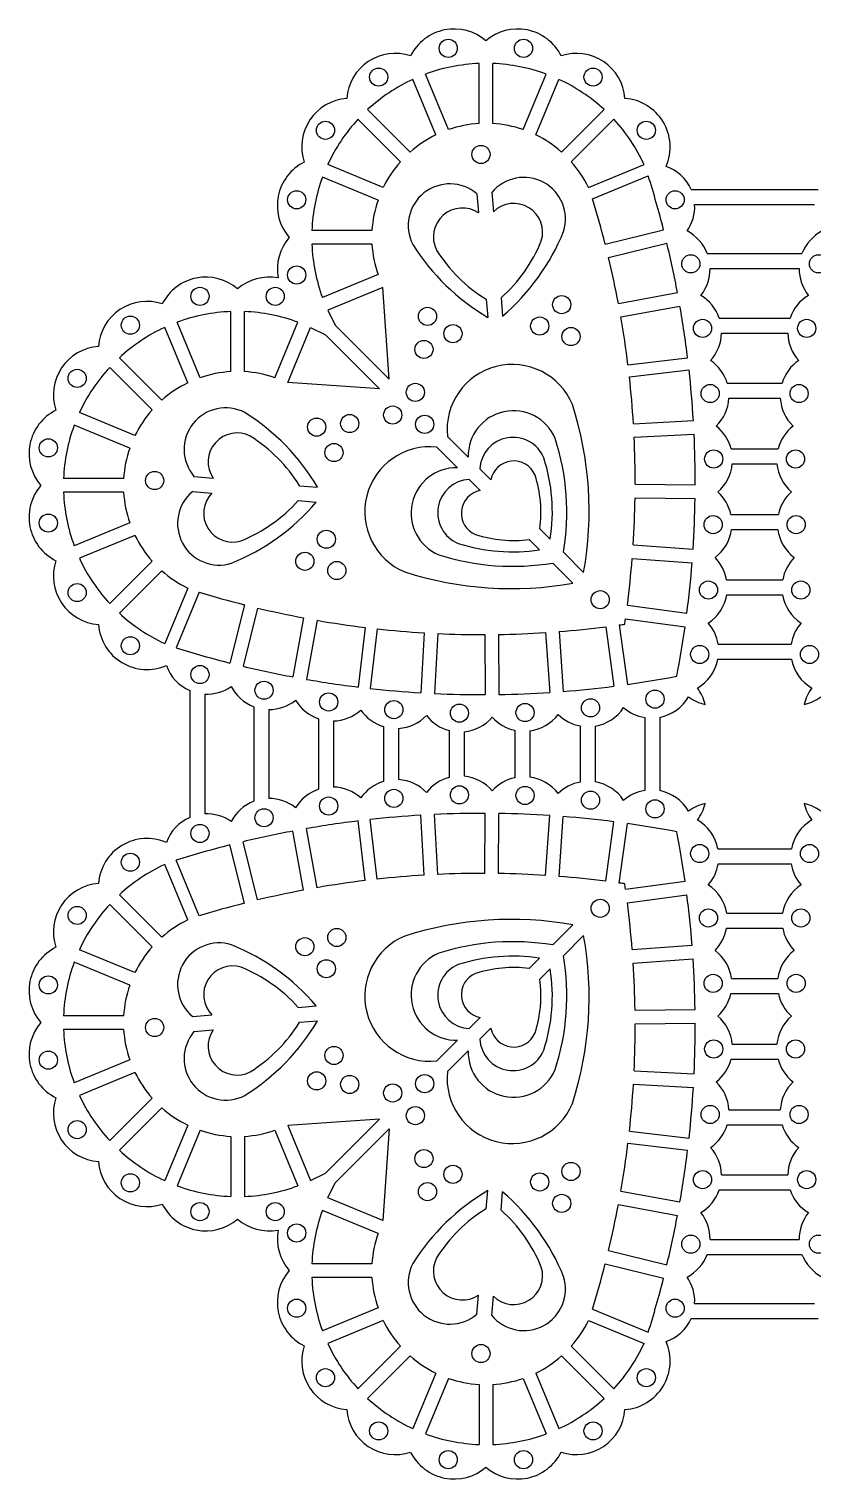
# Model space of a CAD drawing. Extents: x 464 to 1088, y 6 to 205.
# Drawn here: x 463.8 to 563.1, y 13.6 to 197.3 of the extents above; entities that cross this region are included whole.
import ezdxf

# ---------------------------------------------------------------- set-up
doc = ezdxf.new("R2010")
doc.units = 0
doc.layers.get('0').update_dxf_attribs({"linetype": 'CONTINUOUS'})

msp = doc.modelspace()

# ---------------------------------------------------------------- linework, layer by layer
for p, q in [((520.785908, 185.309663), (520.785908, 192.918605)), ((522.515908, 185.309663), (522.515908, 192.918605)), ((516.930699, 184.542815), (514.018883, 191.57256)), ((526.371116, 184.542815), (529.282932, 191.57256)), ((515.332388, 183.880772), (512.420572, 190.910518)), ((527.969428, 183.880772), (530.881244, 190.910518)), ((510.840805, 180.473677), (505.460471, 185.854011)), ((512.0641, 181.696972), (506.683766, 187.077306)), ((531.237716, 181.696972), (536.61805, 187.077306)), ((532.461011, 180.473677), (537.841345, 185.854011)), ((508.657005, 177.205389), (501.627259, 180.117205)), ((534.644811, 177.205389), (541.674556, 180.117205)), ((507.994962, 175.607078), (500.965217, 178.518894)), ((535.154511, 175.760454), (542.205627, 178.681122)), ((520.506583, 176.405933), (520.71943, 173.978052)), ((522.399323, 176.571865), (522.61217, 174.143985)), ((547.63097, 176.952312), (563.710813, 176.952312)), ((548.078895, 175.052312), (563.262887, 175.052312)), ((507.228114, 171.751869), (499.619172, 171.751869)), ((536.764504, 170.028648), (544.14246, 171.853063)), ((507.228114, 170.021869), (499.619172, 170.021869)), ((537.179789, 168.349232), (544.557744, 170.173647)), ((549.676357, 168.83572), (561.665426, 168.83572)), ((507.994962, 166.166661), (500.965217, 163.254845)), ((550.034569, 166.93572), (561.307214, 166.93572)), ((508.585738, 164.538829), (501.632927, 161.658881)), ((509.418906, 152.913074), (508.585738, 164.538829)), ((538.426734, 162.527511), (545.904687, 163.885061)), ((501.632927, 161.658881), (502.566094, 159.765887)), ((521.676779, 163.057882), (521.878571, 160.756106)), ((523.56952, 163.223814), (523.771312, 160.922038)), ((538.735748, 160.825333), (546.213701, 162.182882)), ((485.501608, 153.113723), (482.589792, 160.143469)), ((489.356817, 153.880572), (489.356817, 161.489514)), ((491.086817, 153.880572), (491.086817, 161.489514)), ((494.942025, 153.113723), (497.853841, 160.143469)), ((551.194539, 160.659611), (560.147244, 160.659611)), ((483.903297, 152.451681), (480.991481, 159.481426)), ((496.569857, 152.522948), (499.449805, 159.475759)), ((499.449805, 159.475759), (501.342799, 158.542592)), ((501.342799, 158.542592), (508.195612, 151.68978)), ((502.566094, 159.765887), (509.418906, 152.913074)), ((551.482831, 158.759611), (559.858951, 158.759611)), ((479.411714, 149.044586), (474.03138, 154.42492)), ((480.635009, 150.267881), (475.254674, 155.648215)), ((539.639224, 154.738311), (547.187589, 155.623629)), ((508.195612, 151.68978), (496.569857, 152.522948)), ((539.816207, 153.218582), (547.364645, 154.103907)), ((552.201106, 152.406435), (559.140677, 152.406435)), ((552.42, 150.506435), (558.921783, 150.506435)), ((476.565871, 144.177987), (469.536126, 147.089802)), ((477.227914, 145.776298), (470.198168, 148.688114)), ((540.323665, 147.286483), (547.912798, 147.696092)), ((516.785272, 145.681058), (519.412997, 143.053333)), ((540.416902, 145.558998), (548.006035, 145.968606)), ((515.427628, 144.323414), (518.055353, 141.695689)), ((552.692188, 144.108765), (558.649595, 144.108765)), ((520.88321, 141.58312), (522.290425, 140.175905)), ((552.842198, 142.208765), (558.499585, 142.208765)), ((475.799023, 140.322778), (468.190081, 140.322778)), ((484.702753, 140.602103), (487.130634, 140.389256)), ((519.525565, 140.225476), (520.932781, 138.818261)), ((475.799023, 138.592778), (468.190081, 138.592778)), ((484.53682, 138.709363), (486.964701, 138.496515)), ((498.050804, 139.431906), (500.35258, 139.230114)), ((540.535463, 137.87681), (548.13534, 137.809085)), ((540.550879, 139.606741), (548.150756, 139.539016)), ((497.884872, 137.539166), (500.186647, 137.337374)), ((476.565871, 134.737569), (469.536126, 131.825754)), ((552.666001, 135.799348), (558.675782, 135.799348)), ((477.227914, 133.139258), (470.198168, 130.227442)), ((527.132611, 132.61843), (528.444281, 131.30676)), ((528.490256, 133.976075), (529.801926, 132.664405)), ((552.747631, 133.899348), (558.594151, 133.899348)), ((531.474386, 130.991946), (534.023896, 128.442436)), ((540.29543, 131.927887), (547.876058, 131.383095)), ((479.411714, 129.87097), (474.03138, 124.490636)), ((480.635009, 128.647675), (475.254674, 123.267341)), ((530.11674, 129.6343), (532.66625, 127.08479)), ((540.171421, 130.202337), (547.752049, 129.657545)), ((552.122852, 127.510977), (559.218931, 127.510977)), ((483.903297, 126.463875), (480.991481, 119.434129)), ((485.348232, 125.954175), (482.427564, 118.903059)), ((552.136602, 125.610977), (559.205181, 125.610977)), ((491.080038, 124.344182), (489.255623, 116.966226)), ((492.759454, 123.928897), (490.935039, 116.550941)), ((539.558326, 124.280225), (547.089788, 123.260516)), ((498.581174, 122.681952), (497.223625, 115.203999)), ((500.283353, 122.372938), (498.925803, 114.894985)), ((506.370374, 121.469462), (505.485057, 113.921097)), ((507.890104, 121.292479), (507.004778, 113.744041)), ((536.828461, 121.55036), (537.84817, 114.018898)), ((538.542819, 121.782472), (539.562528, 114.25101)), ((539.326214, 122.565866), (546.857675, 121.546158)), ((513.822202, 120.785021), (513.412594, 113.195888)), ((515.549688, 120.691784), (515.14008, 113.10265)), ((521.501944, 120.557807), (521.56967, 112.957929)), ((523.231876, 120.573223), (523.299601, 112.973346)), ((529.180799, 120.813256), (529.725591, 113.232628)), ((530.906349, 120.937265), (531.451141, 113.356636)), ((551.053781, 119.348905), (560.288002, 119.348905)), ((551.026063, 117.448905), (560.31572, 117.448905)), ((484.156373, 113.477716), (484.156373, 97.397873)), ((486.056373, 113.02979), (486.056373, 97.845798)), ((492.272966, 111.432329), (492.272966, 99.44326)), ((494.172966, 111.074117), (494.172966, 99.801472)), ((500.449075, 109.914147), (500.449075, 100.961442)), ((502.349075, 109.625855), (502.349075, 101.249734)), ((508.702251, 108.90758), (508.702251, 101.968009)), ((510.602251, 108.688686), (510.602251, 102.186903)), ((516.999921, 108.416498), (516.999921, 102.459091)), ((525.309338, 108.442685), (525.309338, 102.432904)), ((533.597709, 108.985834), (533.597709, 101.889755)), ((535.497709, 108.972084), (535.497709, 101.903505)), ((541.75978, 110.054905), (541.75978, 100.820684)), ((543.65978, 110.082623), (543.65978, 100.792966)), ((518.899921, 108.266488), (518.899921, 102.609101)), ((527.209338, 108.361054), (527.209338, 102.514535)), ((513.822202, 90.090568), (513.412594, 97.679701)), ((515.549688, 90.183805), (515.14008, 97.772938)), ((521.501944, 90.317782), (521.56967, 97.917659)), ((523.231876, 90.302366), (523.299601, 97.902243)), ((529.180799, 90.062333), (529.725591, 97.642961)), ((530.906349, 89.938324), (531.451141, 97.518952)), ((498.581174, 88.193637), (497.223625, 95.67159)), ((500.283353, 88.502651), (498.925803, 95.980604)), ((506.370374, 89.406127), (505.485057, 96.954492)), ((507.890104, 89.58311), (507.004778, 97.131548)), ((536.828461, 89.325229), (537.84817, 96.856691)), ((538.542819, 89.093117), (539.562528, 96.624578)), ((491.080038, 86.531407), (489.255623, 93.909363)), ((492.759454, 86.946692), (490.935039, 94.324647)), ((485.348232, 84.921414), (482.427564, 91.97253)), ((551.026063, 93.426683), (560.31572, 93.426683)), ((483.903297, 84.411714), (480.991481, 91.441459)), ((551.053781, 91.526683), (560.288002, 91.526683)), ((539.326214, 88.309722), (546.857675, 89.329431)), ((479.411714, 81.004619), (474.03138, 86.384953)), ((480.635009, 82.227914), (475.254674, 87.608248)), ((539.558326, 86.595364), (547.089788, 87.615073)), ((552.136602, 85.264612), (559.205181, 85.264612)), ((530.11674, 81.241289), (532.66625, 83.790799)), ((552.122852, 83.364612), (559.218931, 83.364612)), ((531.474386, 79.883643), (534.023896, 82.433153)), ((540.171421, 80.673252), (547.752049, 81.218044)), ((476.565871, 76.138019), (469.536126, 79.049835)), ((477.227914, 77.736331), (470.198168, 80.648147)), ((527.132611, 78.257159), (528.444281, 79.568829)), ((540.29543, 78.947702), (547.876058, 79.492494)), ((528.490256, 76.899514), (529.801926, 78.211184)), ((552.747631, 76.976241), (558.594151, 76.976241)), ((497.884872, 73.336423), (500.186647, 73.538215)), ((552.666001, 75.076241), (558.675782, 75.076241)), ((475.799023, 72.282811), (468.190081, 72.282811)), ((484.53682, 72.166226), (486.964701, 72.379073)), ((498.050804, 71.443682), (500.35258, 71.645474)), ((519.525565, 70.650113), (520.932781, 72.057328)), ((540.535463, 72.998779), (548.13534, 73.066504)), ((475.799023, 70.552811), (468.190081, 70.552811)), ((484.702753, 70.273486), (487.130634, 70.486333)), ((520.88321, 69.292468), (522.290425, 70.699684)), ((540.550879, 71.268847), (548.150756, 71.336573)), ((515.427628, 66.552175), (518.055353, 69.1799)), ((552.842198, 68.666824), (558.499585, 68.666824)), ((476.565871, 66.697602), (469.536126, 63.785786)), ((516.785272, 65.194531), (519.412997, 67.822256)), ((552.692188, 66.766824), (558.649595, 66.766824)), ((477.227914, 65.099291), (470.198168, 62.187475)), ((540.416902, 65.316591), (548.006035, 64.906983)), ((540.323665, 63.589106), (547.912798, 63.179497)), ((479.411714, 61.831003), (474.03138, 56.450669)), ((480.635009, 60.607708), (475.254674, 55.227374)), ((508.195612, 59.185809), (496.569857, 58.352641)), ((501.342799, 52.332997), (508.195612, 59.185809)), ((552.42, 60.369154), (558.921783, 60.369154)), ((483.903297, 58.423908), (480.991481, 51.394162)), ((485.501608, 57.761865), (482.589792, 50.73212)), ((489.356817, 56.995017), (489.356817, 49.386075)), ((491.086817, 56.995017), (491.086817, 49.386075)), ((494.942025, 57.761865), (497.853841, 50.73212)), ((496.569857, 58.352641), (499.449805, 51.39983)), ((502.566094, 51.109702), (509.418906, 57.962515)), ((509.418906, 57.962515), (508.585738, 46.33676)), ((539.816207, 57.657007), (547.364645, 56.771681)), ((552.201106, 58.469154), (559.140677, 58.469154)), ((539.639224, 56.137278), (547.187589, 55.25196)), ((499.449805, 51.39983), (501.342799, 52.332997)), ((551.482831, 52.115978), (559.858951, 52.115978)), ((501.632927, 49.216708), (502.566094, 51.109702)), ((521.676779, 47.817707), (521.878571, 50.119483)), ((523.56952, 47.651775), (523.771312, 49.953551)), ((538.735748, 50.050256), (546.213701, 48.692707)), ((551.194539, 50.215978), (560.147244, 50.215978)), ((508.585738, 46.33676), (501.632927, 49.216708)), ((538.426734, 48.348078), (545.904687, 46.990528)), ((507.994962, 44.708928), (500.965217, 47.620744)), ((537.179789, 42.526357), (544.557744, 40.701942)), ((550.034569, 43.939869), (561.307214, 43.939869)), ((507.228114, 40.85372), (499.619172, 40.85372)), ((536.764504, 40.846941), (544.14246, 39.022526)), ((549.676357, 42.039869), (561.665426, 42.039869)), ((507.228114, 39.12372), (499.619172, 39.12372)), ((520.506583, 34.469656), (520.71943, 36.897537)), ((507.994962, 35.268511), (500.965217, 32.356695)), ((522.399323, 34.303724), (522.61217, 36.731604)), ((535.154511, 35.115135), (542.205627, 32.194467)), ((548.078895, 35.823276), (563.262887, 35.823276)), ((508.657005, 33.6702), (501.627259, 30.758384)), ((534.644811, 33.6702), (541.674556, 30.758384)), ((547.63097, 33.923276), (563.710813, 33.923276)), ((510.840805, 30.401912), (505.460471, 25.021577)), ((532.461011, 30.401912), (537.841345, 25.021577)), ((512.0641, 29.178617), (506.683766, 23.798283)), ((531.237716, 29.178617), (536.61805, 23.798283)), ((515.332388, 26.994817), (512.420572, 19.965071)), ((516.930699, 26.332774), (514.018883, 19.303029)), ((526.371116, 26.332774), (529.282932, 19.303029)), ((527.969428, 26.994817), (530.881244, 19.965071)), ((520.785908, 25.565926), (520.785908, 17.956984)), ((522.515908, 25.565926), (522.515908, 17.956984))]:
    msp.add_line(p, q)
for centre in [(516.886078, 194.841284), (526.415737, 194.841284), (508.081822, 191.194442), (535.219994, 191.194442), (501.343335, 184.455955), (541.95848, 184.455955), (521.022958, 181.393705), (497.696493, 175.651699), (545.605323, 175.651699), (497.696493, 166.12204), (547.592466, 167.535106), (563.749317, 167.535106), (485.456987, 163.412193), (494.986646, 163.412193), (531.253744, 162.36908), (514.258493, 160.879141), (476.652731, 159.76535), (517.477615, 158.69062), (528.464527, 159.653821), (549.076759, 159.358997), (562.265024, 159.358997), (532.427083, 158.3258), (513.806579, 156.693378), (469.914244, 153.026864), (512.728303, 151.250325), (550.04474, 151.105821), (561.297042, 151.105821), (509.858361, 148.380383), (500.229545, 146.850192), (504.415308, 147.302107), (513.901641, 147.207044), (466.267402, 144.222607), (502.418066, 143.631071), (550.492591, 142.808151), (560.849192, 142.808151), (479.71498, 140.085728), (466.267402, 134.692949), (550.418542, 134.498734), (560.92324, 134.498734), (501.454865, 132.644159), (498.739605, 129.854942), (502.782886, 128.681603), (469.914244, 125.888692), (549.822887, 126.210363), (561.518895, 126.210363), (536.125078, 124.983608), (476.652731, 119.150205), (548.720088, 118.048291), (562.621695, 118.048291), (485.456987, 115.503363), (493.57358, 113.51622), (501.749689, 112.031927), (510.002865, 111.063945), (534.898323, 111.285798), (543.060394, 112.388598), (518.300535, 110.616095), (526.609952, 110.690144), (518.300535, 100.259494), (526.609952, 100.185445), (501.749689, 98.843662), (510.002865, 99.811643), (534.898323, 99.58979), (543.060394, 98.486991), (493.57358, 97.359369), (485.456987, 95.372226), (548.720088, 92.827297), (562.621695, 92.827297), (476.652731, 91.725383), (536.125078, 85.891981), (469.914244, 84.986897), (549.822887, 84.665226), (561.518895, 84.665226), (502.782886, 82.193986), (498.739605, 81.020647), (501.454865, 78.23143), (466.267402, 76.18264), (550.418542, 76.376855), (560.92324, 76.376855), (479.71498, 70.789861), (502.418066, 67.244518), (550.492591, 68.067438), (560.849192, 68.067438), (466.267402, 66.652982), (500.229545, 64.025397), (504.415308, 63.573482), (513.901641, 63.668545), (509.858361, 62.495206), (512.728303, 59.625264), (550.04474, 59.769768), (561.297042, 59.769768), (469.914244, 57.848725), (513.806579, 54.182211), (517.477615, 52.184969), (532.427083, 52.549789), (476.652731, 51.110238), (528.464527, 51.221768), (549.076759, 51.516592), (562.265024, 51.516592), (514.258493, 49.996448), (531.253744, 48.506509), (485.456987, 47.463396), (494.986646, 47.463396), (497.696493, 44.753549), (547.592466, 43.340483), (563.749317, 43.340483), (497.696493, 35.22389), (545.605323, 35.22389), (521.022958, 29.481883), (501.343335, 26.419634), (541.95848, 26.419634), (508.081822, 19.681147), (535.219994, 19.681147), (516.886078, 16.034305), (526.415737, 16.034305)]:
    msp.add_circle(centre, 1.15)
for centre, radius, start, end in [((517.622445, 191.139318), 6.149492, 49.073624, 153.426376), ((525.67937, 191.139318), 6.149492, 26.573624, 130.926376), ((510.178817, 188.056066), 6.149492, 71.573624, 175.926376), ((521.650908, 170.886869), 22.04871, 92.248366, 110.251634), ((521.650908, 170.886869), 22.04871, 69.748366, 87.751634), ((533.122999, 188.056066), 6.149492, 4.073624, 108.426376), ((521.650908, 170.886869), 22.04871, 114.748366, 132.751634), ((521.650908, 170.886869), 22.04871, 47.248366, 65.251634), ((504.481711, 182.35896), 6.149492, 94.073624, 198.426376), ((538.820105, 182.35896), 6.149492, 336.322448, 85.926376), ((521.650908, 170.886869), 22.04871, 137.248366, 155.251634), ((521.650908, 170.886869), 22.04871, 24.748366, 42.751634), ((521.650908, 170.886869), 14.44871, 115.932175, 131.567825), ((521.650908, 170.886869), 14.44871, 93.432175, 109.067825), ((521.650908, 170.886869), 14.44871, 70.932175, 86.567825), ((521.650908, 170.886869), 14.44871, 48.432175, 64.067825), ((501.398459, 174.915332), 6.149492, 116.573624, 220.926376), ((521.650908, 170.886869), 14.44871, 138.432175, 154.067825), ((521.650908, 170.886869), 14.44871, 25.932175, 41.567825), ((521.650908, 170.886869), 22.04871, 159.748366, 177.751634), ((526.462356, 173.214701), 5.270559, 342.74229, 140.434084), ((418.250598, 139.831572), 129.900488, 14.270961, 17.401851), ((542.679809, 174.782276), 5.405835, 23.667284, 70.863679), ((517.089669, 172.393016), 5.270559, 49.586309, 207.278103), ((521.650908, 170.886869), 14.44871, 160.932175, 176.567825), ((518.658849, 170.953087), 3.66011, 55.737633, 207.278103), ((525.167659, 171.523701), 3.66011, 342.74229, 134.282761), ((418.250598, 139.831572), 122.300488, 14.29467, 17.084123), ((542.679809, 174.782276), 5.405835, 325.214115, 2.863278), ((501.398459, 166.858407), 6.149492, 139.073624, 190.279681), ((505.468191, 182.244346), 28.100623, 310.642873, 337.853503), ((544.628849, 166.900334), 5.405835, 20.978526, 62.564743), ((566.712934, 166.900334), 5.405835, 117.435257, 159.021474), ((521.650908, 170.886869), 22.04871, 182.248366, 200.251634), ((521.650908, 170.886869), 14.44871, 183.432175, 199.067825), ((536.192441, 184.937879), 28.100623, 212.16689, 239.37752), ((531.924663, 179.664797), 19.514322, 212.16689, 238.321875), ((510.588378, 177.794288), 19.514322, 311.698518, 337.853503), ((418.250598, 139.831572), 129.900488, 10.670961, 13.507897), ((418.250598, 139.831572), 122.300488, 10.69467, 13.484187), ((486.193354, 159.710227), 6.149492, 49.073624, 153.426376), ((494.250279, 159.710227), 6.149492, 79.720319, 130.926376), ((544.628849, 166.900334), 5.405835, 321.614115, 0.37506), ((566.712934, 166.900334), 5.405835, 179.62494, 218.385885), ((546.079132, 158.911564), 5.405835, 18.866424, 58.964743), ((565.262651, 158.911564), 5.405835, 121.035257, 161.133576), ((478.749726, 156.626975), 6.149492, 71.573624, 175.926376), ((418.250598, 139.831572), 129.900488, 6.982744, 9.907897), ((490.221817, 139.457778), 22.04871, 92.248366, 110.251634), ((490.221817, 139.457778), 22.04871, 69.748366, 87.751634), ((418.250598, 139.831572), 122.300488, 7.000972, 9.884187), ((490.221817, 139.457778), 22.04871, 114.748366, 132.751634), ((546.079132, 158.911564), 5.405835, 318.014115, 358.389256), ((565.262651, 158.911564), 5.405835, 181.610744, 221.985885), ((473.052619, 150.929869), 6.149492, 94.073624, 198.426376), ((490.221817, 139.457778), 22.04871, 137.248366, 155.251634), ((524.993163, 146.531646), 8.251846, 22.732097, 185.916473), ((547.024934, 150.847494), 5.405835, 16.761067, 55.364743), ((564.316849, 150.847494), 5.405835, 124.635257, 163.238933), ((490.221817, 139.457778), 14.44871, 93.432175, 109.067825), ((490.221817, 139.457778), 14.44871, 70.932175, 86.567825), ((418.250598, 139.831572), 122.300488, 3.49467, 6.284187), ((418.250598, 139.831572), 129.900488, 3.470961, 6.307897), ((490.221817, 139.457778), 14.44871, 115.932175, 131.567825), ((469.969368, 143.486241), 6.149492, 116.573624, 220.926376), ((490.221817, 139.457778), 14.44871, 138.432175, 154.067825), ((488.715669, 144.019016), 5.270559, 62.721897, 220.413691), ((525.141555, 143.20055), 5.730449, 22.732097, 181.472106), ((490.724582, 136.239402), 43.995719, 349.792067, 17.84331), ((547.024934, 150.847494), 5.405835, 314.414115, 356.38276), ((564.316849, 150.847494), 5.405835, 183.61724, 225.585885), ((490.221817, 139.457778), 22.04871, 159.748366, 177.751634), ((476.170807, 124.916245), 28.100623, 30.62248, 57.83311), ((547.462523, 142.739949), 5.405835, 14.667599, 51.764743), ((563.87926, 142.739949), 5.405835, 128.235257, 165.332401), ((490.155599, 142.449837), 3.66011, 62.721897, 214.262367), ((481.443889, 129.184023), 19.514322, 31.678125, 57.83311), ((525.092553, 141.338461), 4.216447, 22.732097, 176.67354), ((501.343929, 136.053158), 30.552583, 350.464667, 17.84331), ((418.250598, 139.831572), 122.300488, 359.89467, 2.684187), ((418.250598, 139.831572), 129.900488, 359.870961, 2.707897), ((490.221817, 139.457778), 14.44871, 160.932175, 176.567825), ((514.57704, 136.115523), 8.251846, 84.083527, 247.267903), ((517.908136, 135.967131), 5.730449, 88.527894, 247.267903), ((525.168377, 139.63637), 2.928088, 22.732097, 169.381902), ((507.582331, 136.079432), 22.480499, 351.262334, 17.84331), ((547.462523, 142.739949), 5.405835, 310.814115, 354.360952), ((563.87926, 142.739949), 5.405835, 185.639048, 229.185885), ((519.770225, 136.016133), 4.216447, 93.32646, 247.267903), ((513.0085, 135.984267), 15.611457, 352.609235, 17.84331), ((469.969368, 135.429315), 6.149492, 139.073624, 243.426376), ((490.221817, 139.457778), 22.04871, 182.248366, 200.251634), ((490.221817, 139.457778), 14.44871, 183.432175, 199.067825), ((487.893985, 134.64633), 5.270559, 129.565916, 287.25771), ((489.584985, 135.941027), 3.66011, 135.717239, 287.25771), ((521.472316, 135.940309), 2.928088, 100.618098, 247.267903), ((418.250598, 139.831572), 122.300488, 356.29467, 359.084187), ((418.250598, 139.831572), 129.900488, 356.270961, 359.107897), ((547.390171, 134.620926), 5.405835, 12.59105, 48.164743), ((563.951612, 134.620926), 5.405835, 131.835257, 167.40895), ((478.86434, 155.640495), 28.100623, 292.146497, 319.357127), ((483.314398, 150.520308), 19.514322, 292.146497, 318.301482), ((490.221817, 139.457778), 14.44871, 205.932175, 221.567825), ((525.124419, 148.100186), 15.611457, 252.15669, 277.390765), ((547.390171, 134.620926), 5.405835, 307.214115, 352.329193), ((563.951612, 134.620926), 5.405835, 187.670807, 232.785885), ((525.055527, 159.764757), 30.552583, 252.15669, 279.535333), ((525.029254, 153.526355), 22.480499, 252.15669, 278.737666), ((473.052619, 127.985687), 6.149492, 161.573624, 265.926376), ((490.221817, 139.457778), 22.04871, 204.748366, 222.751634), ((490.221817, 139.457778), 14.44871, 228.432175, 244.067825), ((418.250598, 139.831572), 122.300488, 352.69467, 355.484187), ((418.250598, 139.831572), 129.900488, 352.670961, 355.507897), ((546.808164, 126.522467), 5.405835, 10.536385, 44.564743), ((564.533618, 126.522467), 5.405835, 135.435257, 169.463615), ((524.869284, 170.384104), 43.995719, 252.15669, 280.207933), ((521.277114, 242.858088), 122.300488, 252.915877, 255.70533), ((546.808164, 126.522467), 5.405835, 303.614115, 350.292864), ((564.533618, 126.522467), 5.405835, 189.707136, 236.385885), ((490.221817, 139.457778), 22.04871, 227.248366, 245.251634), ((521.277114, 242.858088), 122.300488, 256.515813, 259.30533), ((478.749726, 122.288581), 6.149492, 184.073624, 293.677552), ((521.277114, 242.858088), 122.300488, 260.115813, 262.999028), ((521.277114, 242.858088), 122.300488, 263.715813, 266.50533), ((521.277114, 242.858088), 122.300488, 274.515813, 277.30533), ((521.277114, 242.858088), 122.300488, 278.115813, 278.439581), ((418.250598, 139.831572), 122.300488, 351.560419, 351.884187), ((418.250598, 139.831572), 129.900488, 349.112502, 351.907897), ((545.7188, 118.476533), 5.405835, 9.286778, 40.964743), ((565.622983, 118.476533), 5.405835, 139.035257, 170.713222), ((521.277114, 242.858088), 122.300488, 267.315813, 270.10533), ((521.277114, 242.858088), 122.300488, 270.915813, 273.70533), ((521.277114, 242.858088), 129.900488, 252.598149, 255.729039), ((486.32641, 118.428877), 5.405835, 199.136321, 246.332716), ((521.277114, 242.858088), 129.900488, 256.492103, 259.329039), ((545.7188, 118.476533), 5.405835, 300.014115, 349.041616), ((565.622983, 118.476533), 5.405835, 190.958384, 239.985885), ((486.32641, 118.428877), 5.405835, 267.136722, 304.785885), ((494.208352, 116.479837), 5.405835, 207.435257, 249.021474), ((521.277114, 242.858088), 129.900488, 260.092103, 263.017256), ((521.277114, 242.858088), 129.900488, 274.492103, 277.329039), ((521.277114, 242.858088), 129.900488, 278.092103, 280.887498), ((494.208352, 116.479837), 5.405835, 269.62494, 308.385885), ((502.197122, 115.029554), 5.405835, 211.035257, 251.133576), ((521.277114, 242.858088), 129.900488, 263.692103, 266.529039), ((521.277114, 242.858088), 129.900488, 267.292103, 270.129039), ((521.277114, 242.858088), 129.900488, 270.892103, 273.729039), ((542.632153, 115.389886), 5.405835, 280.958384, 329.985885), ((550.593808, 116.982309), 5.405835, 232.635257, 257.224179), ((544.126376, 110.514878), 5.405835, 12.775821, 37.364743), ((567.215406, 110.514878), 5.405835, 142.635257, 167.224179), ((560.747975, 116.982309), 5.405835, 282.775821, 307.364743), ((502.197122, 115.029554), 5.405835, 271.610744, 311.985885), ((510.261192, 114.083752), 5.405835, 214.635257, 253.238933), ((510.261192, 114.083752), 5.405835, 273.61724, 315.585885), ((518.368737, 113.646163), 5.405835, 218.235257, 255.332401), ((526.48776, 113.718515), 5.405835, 277.670807, 322.785885), ((534.586219, 114.300521), 5.405835, 225.435257, 259.463615), ((534.586219, 114.300521), 5.405835, 279.707136, 326.385885), ((542.632153, 115.389886), 5.405835, 229.035257, 260.713222), ((518.368737, 113.646163), 5.405835, 275.639048, 319.185885), ((526.48776, 113.718515), 5.405835, 221.835257, 257.40895), ((502.197122, 95.846035), 5.405835, 48.014115, 88.389256), ((510.261192, 96.791837), 5.405835, 106.761067, 145.364743), ((510.261192, 96.791837), 5.405835, 44.414115, 86.38276), ((518.368737, 97.229426), 5.405835, 104.667599, 141.764743), ((518.368737, 97.229426), 5.405835, 40.814115, 84.360952), ((526.48776, 97.157074), 5.405835, 102.59105, 138.164743), ((526.48776, 97.157074), 5.405835, 37.214115, 82.329193), ((534.586219, 96.575067), 5.405835, 100.536385, 134.564743), ((534.586219, 96.575067), 5.405835, 33.614115, 80.292864), ((494.208352, 94.395752), 5.405835, 110.978526, 152.564743), ((494.208352, 94.395752), 5.405835, 51.614115, 90.37506), ((502.197122, 95.846035), 5.405835, 108.866424, 148.964743), ((542.632153, 95.485703), 5.405835, 99.286778, 130.964743), ((542.632153, 95.485703), 5.405835, 30.014115, 79.041616), ((486.32641, 92.446712), 5.405835, 113.667284, 160.863679), ((486.32641, 92.446712), 5.405835, 55.214115, 92.863278), ((521.277114, -31.982499), 129.900488, 93.470961, 96.307897), ((521.277114, -31.982499), 129.900488, 89.870961, 92.707897), ((521.277114, -31.982499), 129.900488, 86.270961, 89.107897), ((521.277114, -31.982499), 129.900488, 82.670961, 85.507897), ((550.593808, 93.893279), 5.405835, 102.775821, 127.364743), ((544.126376, 100.360711), 5.405835, 322.635257, 347.224179), ((567.215406, 100.360711), 5.405835, 192.775821, 217.364743), ((560.747975, 93.893279), 5.405835, 52.635257, 77.224179), ((521.277114, -31.982499), 129.900488, 100.670961, 103.507897), ((521.277114, -31.982499), 129.900488, 96.982744, 99.907897), ((521.277114, -31.982499), 129.900488, 79.112502, 81.907897), ((418.250598, 71.044017), 129.900488, 8.092103, 10.887498), ((545.7188, 92.399056), 5.405835, 10.958384, 59.985885), ((565.622983, 92.399056), 5.405835, 120.014115, 169.041616), ((478.749726, 88.587008), 6.149492, 66.322448, 175.926376), ((521.277114, -31.982499), 129.900488, 104.270961, 107.401851), ((490.221817, 71.417811), 22.04871, 114.748366, 132.751634), ((521.277114, -31.982499), 122.300488, 93.49467, 96.284187), ((521.277114, -31.982499), 122.300488, 89.89467, 92.684187), ((521.277114, -31.982499), 122.300488, 86.29467, 89.084187), ((545.7188, 92.399056), 5.405835, 319.035257, 350.713222), ((565.622983, 92.399056), 5.405835, 189.286778, 220.964743), ((473.052619, 82.889902), 6.149492, 94.073624, 198.426376), ((521.277114, -31.982499), 122.300488, 100.69467, 103.484187), ((521.277114, -31.982499), 122.300488, 97.000972, 99.884187), ((521.277114, -31.982499), 122.300488, 82.69467, 85.484187), ((521.277114, -31.982499), 122.300488, 81.560419, 81.884187), ((418.250598, 71.044017), 122.300488, 8.115813, 8.439581), ((546.808164, 84.353122), 5.405835, 9.707136, 56.385885), ((564.533618, 84.353122), 5.405835, 123.614115, 170.292864), ((490.221817, 71.417811), 22.04871, 137.248366, 155.251634), ((521.277114, -31.982499), 122.300488, 104.29467, 107.084123), ((418.250598, 71.044017), 122.300488, 4.515813, 7.30533), ((418.250598, 71.044017), 129.900488, 4.492103, 7.329039), ((490.221817, 71.417811), 14.44871, 115.932175, 131.567825), ((524.869284, 40.491485), 43.995719, 79.792067, 107.84331), ((546.808164, 84.353122), 5.405835, 315.435257, 349.463615), ((564.533618, 84.353122), 5.405835, 190.536385, 224.564743), ((469.969368, 75.446273), 6.149492, 116.573624, 220.926376), ((490.221817, 71.417811), 14.44871, 138.432175, 154.067825), ((487.893985, 76.229259), 5.270559, 72.74229, 230.434084), ((478.86434, 55.235094), 28.100623, 40.642873, 67.853503), ((514.57704, 74.760066), 8.251846, 112.732097, 275.916473), ((525.055527, 51.110832), 30.552583, 80.464667, 107.84331), ((490.724582, 74.636187), 43.995719, 342.15669, 10.207933), ((490.221817, 71.417811), 22.04871, 159.748366, 177.751634), ((517.908136, 74.908458), 5.730449, 112.732097, 271.472106), ((525.029254, 57.349234), 22.480499, 81.262334, 107.84331), ((501.343929, 74.822431), 30.552583, 342.15669, 9.535333), ((418.250598, 71.044017), 129.900488, 0.892103, 3.729039), ((547.390171, 76.254663), 5.405835, 7.670807, 52.785885), ((563.951612, 76.254663), 5.405835, 127.214115, 172.329193), ((489.584985, 74.934562), 3.66011, 72.74229, 224.282761), ((483.314398, 60.355281), 19.514322, 41.698518, 67.853503), ((519.770225, 74.859456), 4.216447, 112.732097, 266.67354), ((521.472316, 74.93528), 2.928088, 112.732097, 259.381902), ((525.124419, 62.775403), 15.611457, 82.609235, 107.84331), ((507.582331, 74.796157), 22.480499, 342.15669, 8.737666), ((418.250598, 71.044017), 122.300488, 0.915813, 3.70533), ((490.221817, 71.417811), 14.44871, 160.932175, 176.567825), ((513.0085, 74.891322), 15.611457, 342.15669, 7.390765), ((547.390171, 76.254663), 5.405835, 311.835257, 347.40895), ((563.951612, 76.254663), 5.405835, 192.59105, 228.164743), ((476.170807, 85.959344), 28.100623, 302.16689, 329.37752), ((547.462523, 68.13564), 5.405835, 5.639048, 49.185885), ((563.87926, 68.13564), 5.405835, 130.814115, 174.360952), ((469.969368, 67.389348), 6.149492, 139.073624, 243.426376), ((490.221817, 71.417811), 22.04871, 182.248366, 200.251634), ((490.221817, 71.417811), 14.44871, 183.432175, 199.067825), ((488.715669, 66.856572), 5.270559, 139.586309, 297.278103), ((490.155599, 68.425752), 3.66011, 145.737633, 297.278103), ((481.443889, 81.691566), 19.514322, 302.16689, 328.321875), ((525.168377, 71.239219), 2.928088, 190.618098, 337.267903), ((418.250598, 71.044017), 122.300488, 357.315813, 0.10533), ((418.250598, 71.044017), 129.900488, 357.292103, 0.129039), ((525.092553, 69.537128), 4.216447, 183.32646, 337.267903), ((525.141555, 67.675039), 5.730449, 178.527894, 337.267903), ((547.462523, 68.13564), 5.405835, 308.235257, 345.332401), ((563.87926, 68.13564), 5.405835, 194.667599, 231.764743), ((490.221817, 71.417811), 14.44871, 205.932175, 221.567825), ((524.993163, 64.343943), 8.251846, 174.083527, 337.267903), ((418.250598, 71.044017), 122.300488, 353.715813, 356.50533), ((418.250598, 71.044017), 129.900488, 353.692103, 356.529039), ((547.024934, 60.028095), 5.405835, 3.61724, 45.585885), ((564.316849, 60.028095), 5.405835, 134.414115, 176.38276), ((473.052619, 59.94572), 6.149492, 161.573624, 265.926376), ((490.221817, 71.417811), 22.04871, 204.748366, 222.751634), ((490.221817, 71.417811), 14.44871, 228.432175, 244.067825), ((490.221817, 71.417811), 14.44871, 250.932175, 266.567825), ((490.221817, 71.417811), 14.44871, 273.432175, 289.067825), ((547.024934, 60.028095), 5.405835, 304.635257, 343.238933), ((564.316849, 60.028095), 5.405835, 196.761067, 235.364743), ((490.221817, 71.417811), 22.04871, 227.248366, 245.251634), ((418.250598, 71.044017), 122.300488, 350.115813, 352.999028), ((418.250598, 71.044017), 129.900488, 350.092103, 353.017256), ((546.079132, 51.964025), 5.405835, 1.610744, 41.985885), ((565.262651, 51.964025), 5.405835, 138.014115, 178.389256), ((478.749726, 54.248614), 6.149492, 184.073624, 288.426376), ((490.221817, 71.417811), 22.04871, 249.748366, 267.751634), ((490.221817, 71.417811), 22.04871, 272.248366, 290.251634), ((536.192441, 25.93771), 28.100623, 120.62248, 147.83311), ((505.468191, 28.631243), 28.100623, 22.146497, 49.357127), ((546.079132, 51.964025), 5.405835, 301.035257, 341.133576), ((565.262651, 51.964025), 5.405835, 198.866424, 238.964743), ((486.193354, 51.165362), 6.149492, 206.573624, 310.926376), ((531.924663, 31.210792), 19.514322, 121.678125, 147.83311), ((418.250598, 71.044017), 122.300488, 346.515813, 349.30533), ((494.250279, 51.165362), 6.149492, 229.073624, 280.279681), ((521.650908, 39.98872), 22.04871, 159.748366, 177.751634), ((510.588378, 33.081301), 19.514322, 22.146497, 48.301482), ((418.250598, 71.044017), 129.900488, 346.492103, 349.329039), ((544.628849, 43.975255), 5.405835, 359.62494, 38.385885), ((566.712934, 43.975255), 5.405835, 141.614115, 180.37506), ((501.398459, 44.017182), 6.149492, 169.720319, 220.926376), ((521.650908, 39.98872), 14.44871, 160.932175, 176.567825), ((517.089669, 38.482572), 5.270559, 152.721897, 310.413691), ((518.658849, 39.922502), 3.66011, 152.721897, 304.262367), ((525.167659, 39.351888), 3.66011, 225.717239, 17.25771), ((418.250598, 71.044017), 122.300488, 342.915877, 345.70533), ((544.628849, 43.975255), 5.405835, 297.435257, 339.021474), ((566.712934, 43.975255), 5.405835, 200.978526, 242.564743), ((501.398459, 35.960257), 6.149492, 139.073624, 243.426376), ((521.650908, 39.98872), 22.04871, 182.248366, 200.251634), ((521.650908, 39.98872), 14.44871, 183.432175, 199.067825), ((526.462356, 37.660888), 5.270559, 219.565916, 17.25771), ((418.250598, 71.044017), 129.900488, 342.598149, 345.729039), ((542.679809, 36.093313), 5.405835, 357.136722, 34.785885), ((521.650908, 39.98872), 14.44871, 205.932175, 221.567825), ((521.650908, 39.98872), 14.44871, 318.432175, 334.067825), ((542.679809, 36.093313), 5.405835, 289.136321, 336.332716), ((504.481711, 28.516629), 6.149492, 161.573624, 265.926376), ((521.650908, 39.98872), 22.04871, 204.748366, 222.751634), ((521.650908, 39.98872), 22.04871, 317.248366, 335.251634), ((538.820105, 28.516629), 6.149492, 274.073624, 23.677552), ((521.650908, 39.98872), 14.44871, 228.432175, 244.067825), ((521.650908, 39.98872), 14.44871, 295.932175, 311.567825), ((521.650908, 39.98872), 14.44871, 250.932175, 266.567825), ((521.650908, 39.98872), 14.44871, 273.432175, 289.067825), ((510.178817, 22.819523), 6.149492, 184.073624, 288.426376), ((521.650908, 39.98872), 22.04871, 227.248366, 245.251634), ((521.650908, 39.98872), 22.04871, 294.748366, 312.751634), ((533.122999, 22.819523), 6.149492, 251.573624, 355.926376), ((521.650908, 39.98872), 22.04871, 249.748366, 267.751634), ((521.650908, 39.98872), 22.04871, 272.248366, 290.251634), ((517.622445, 19.736271), 6.149492, 206.573624, 310.926376), ((525.67937, 19.736271), 6.149492, 229.073624, 333.426376)]:
    msp.add_arc(centre, radius, start, end)

doc.saveas('drawing.dxf')
